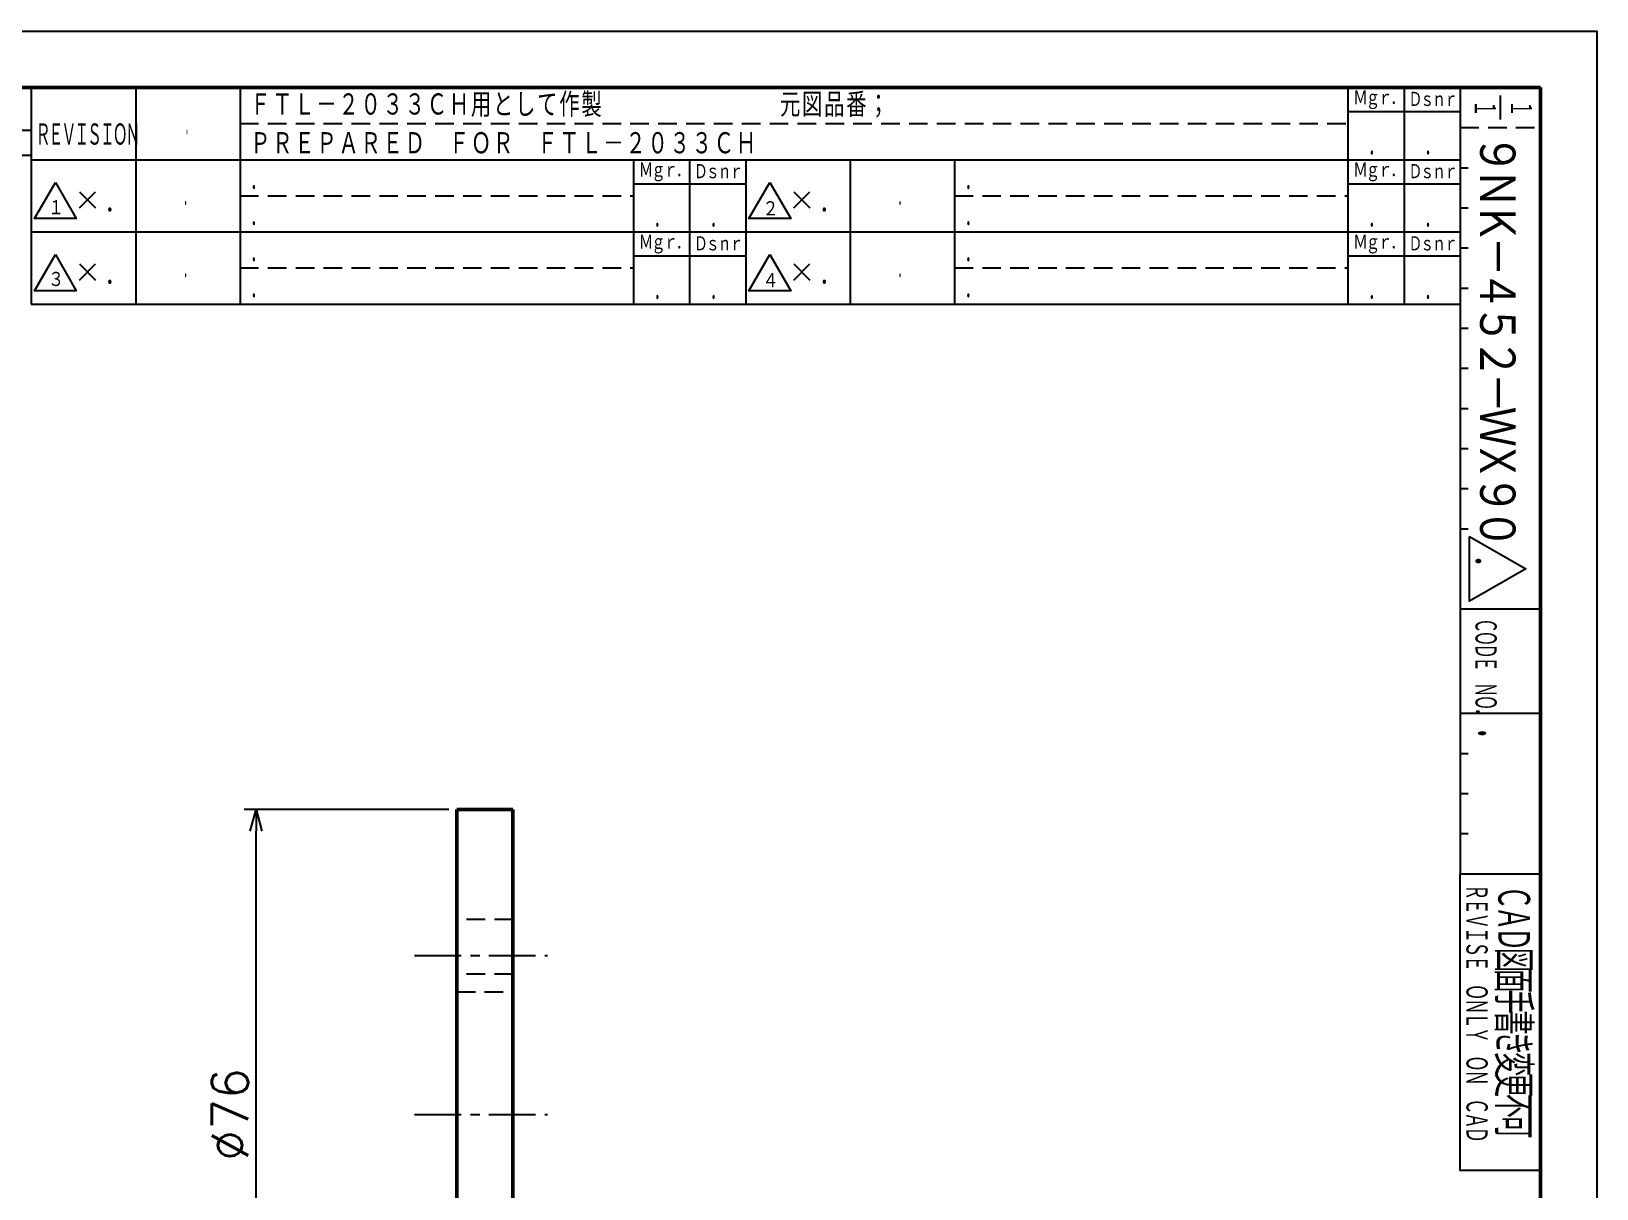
# Model space of a CAD drawing. Header units: millimetres. Extents: x -148 to 272, y -162 to 135.
# Drawn here: x 77 to 272, y -9.2 to 135 of the extents above; entities that cross this region are included whole.
import ezdxf

# ---------------------------------------------------------------- set-up
doc = ezdxf.new("R2010")
doc.units = ezdxf.units.MM
doc.header["$LTSCALE"] = 0.18229
doc.linetypes.add('CENTER', pattern=[50.8, 31.75, -6.35, 6.35, -6.35])
doc.linetypes.add('DASHED', pattern=[19.05, 12.7, -6.35])
doc.layers.add('NoLayerName_001', color=7, linetype='Continuous')
doc.layers.add('NoLayerName_002', color=7, linetype='Continuous')
doc.styles.get("Standard").update_dxf_attribs({"font": 'txt', "bigfont": 'extfont2'})
doc.dimstyles.get("Standard").update_dxf_attribs({"dimtxt": 2.5, "dimasz": 2.5, "dimexe": 1.25, "dimexo": 0.625, "dimtad": 1, "dimzin": 0, "dimdsep": 46, "dimtxsty": 'Standard', "dimcen": 2.5, "dimadec": 0, "dimazin": 0, "dimtfac": 0.75, "dimtmove": 0, "dimatfit": 3, "dimfxl": 1, "dimarcsym": 0})

# ---------------------------------------------------------------- blocks, each defined once
blk = doc.blocks.new('_OPEN30')
at = {"color": 0, "linetype": 'ByBlock', "lineweight": -2}
for p, q in [((-1, 0.267949), (0, 0)), ((0, 0), (-1, -0.267949)), ((0, 0), (-1, 0))]:
    blk.add_line(p, q, dxfattribs=at)
blk = doc.blocks.new('*D13')
at = {"layer": 'Defpoints', "color": 0}
for p in [(105, 38), (130, 38), (130, -38)]:
    blk.add_point(p, dxfattribs=at)
at = {"layer": 'NoLayerName_001', "color": 0, "linetype": 'Continuous', "lineweight": 25}
for p, q in [((129, 38), (103.5, 38)), ((105, -35.3), (105, 35.3)), ((129, -38), (103.5, -38))]:
    blk.add_line(p, q, dxfattribs=at)
at = {"layer": 'NoLayerName_001', "color": 0, "lineweight": 25, "xscale": 2.7, "yscale": 2.7, "zscale": 2.7}
for p, rotation in [((105, 38), 90), ((105, -38), 270)]:
    blk.add_blockref('_OPEN30', p, dxfattribs=dict(at, rotation=rotation))
at = {"layer": 'NoLayerName_001', "color": 0, "lineweight": 25, "insert": (101.75, 0), "char_height": 4.5, "attachment_point": 5, "rotation": 90}
blk.add_mtext('%%c76', dxfattribs=at)

msp = doc.modelspace()

# ---------------------------------------------------------------- linework, layer by layer
at = {"layer": 'NoLayerName_001', "color": 7, "linetype": 'Continuous', "lineweight": 50}
for p, q in [((130, 38), (130, -38)), ((137, 38), (130, 38)), ((137, 38), (137, -38))]:
    msp.add_line(p, q, dxfattribs=at)
at = {"layer": 'NoLayerName_001', "color": 7, "linetype": 'DASHED', "lineweight": 25}
for p, q in [((137, 24.299), (130, 24.299)), ((137, 17.5), (130, 17.5)), ((130, 15.299), (137, 15.299))]:
    msp.add_line(p, q, dxfattribs=at)
at = {"layer": 'NoLayerName_001', "color": 8, "linetype": 'CENTER', "lineweight": 25}
for p, q in [((124.7535, 19.799), (141.2919, 19.799)), ((124.7535, 0), (141.2919, 0))]:
    msp.add_line(p, q, dxfattribs=at)
at = {"layer": 'NoLayerName_002', "color": 4, "linetype": 'Continuous', "lineweight": 50}
for p, q in [((-133, 128), (265, 128)), ((265, 128), (265, -155))]:
    msp.add_line(p, q, dxfattribs=at)
at = {"layer": 'NoLayerName_002', "color": 4, "linetype": 'Continuous', "lineweight": 25}
for p, q in [((77, 128), (77, 116)), ((77, 128), (77, 101)), ((90, 128), (90, 101)), ((103, 128), (103, 101)), ((241, 128), (241, 101)), ((248, 128), (248, 101)), ((255, 128), (255, 101)), ((259.9896, 126.997), (259.9896, 123.991)), ((241, 125), (255, 125)), ((77, 122.65), (-65, 122.65)), ((77, 119.5), (-101, 119.5)), ((77, 119), (255, 119)), ((152, 119), (152, 101)), ((159, 119), (159, 101)), ((166, 119), (166, 101)), ((179, 119), (179, 101)), ((192, 119), (192, 101)), ((255, 118), (256, 118)), ((152, 116), (166, 116)), ((241, 116), (255, 116)), ((83, 113), (85, 115)), ((83, 115), (85, 113)), ((171.9999, 113), (173.9998, 115)), ((171.9999, 115), (173.9998, 113)), ((255, 113), (256, 113)), ((77, 110), (255, 110)), ((255, 108), (256, 108)), ((83, 104), (85, 106)), ((83, 106), (85, 104)), ((152, 107), (166, 107)), ((171.9999, 104), (173.9998, 106)), ((171.9999, 106), (173.9998, 104)), ((241, 107), (255, 107)), ((255, 103), (256, 103)), ((77, 101), (255, 101)), ((255, 101), (255, 30)), ((255, 98), (256, 98)), ((255, 93), (256, 93)), ((255, 88), (256, 88)), ((255, 83), (256, 83)), ((255, 78), (255.5, 78)), ((255, 78), (256, 78)), ((255, 73), (256, 73)), ((255, 63), (265, 63)), ((255, 50), (265, 50)), ((255, 45), (256, 45)), ((255, 40), (256, 40)), ((255, 35), (256, 35)), ((255, 30), (265, 30))]:
    msp.add_line(p, q, dxfattribs=at)
at = {"layer": 'NoLayerName_002', "color": 4, "linetype": 'DASHED', "lineweight": 25}
for p, q in [((103, 123.5), (241, 123.5)), ((255, 123), (265, 123)), ((103, 114.5), (152, 114.5)), ((192, 114.5), (241, 114.5)), ((103, 105.5), (152, 105.5)), ((192, 105.5), (241, 105.5))]:
    msp.add_line(p, q, dxfattribs=at)
at = {"layer": 'NoLayerName_002', "color": 4, "linetype": 'Continuous', "lineweight": 25}
for points in [[(-148, 135), (272, 135), (272, -162), (-148, -162)], [(80, 116.166), (82.597, 111.667), (77.403, 111.667)], [(168.9999, 116.166), (171.5973, 111.667), (166.4025, 111.667)], [(80, 107.166), (82.597, 102.667), (77.403, 102.667)], [(168.9999, 107.166), (171.5973, 102.667), (166.4026, 102.667)], [(256.167, 72.04), (263.1653, 68), (256.167, 63.959)]]:
    msp.add_lwpolyline(points, close=True, dxfattribs=at)
msp.add_lwpolyline([(265, -7), (255, -7), (255, 30)], dxfattribs=at)

# ---------------------------------------------------------------- texts
at = {"layer": 'NoLayerName_001', "color": 4, "lineweight": 25, "line_spacing_factor": 0.6}
for s, insert, char_height, width, attachment_point in [('\\A1;\\W0.769800;\\T1.082533;ＦＴＬ－２０３３ＣＨ用として作製\u3000\u3000\u3000\u3000\u3000\u3000\u3000\u3000元図品番；', (104.2593, 124.25), 3, 92.4375, 7), ('\\A1;\\W0.769800;\\T1.082533;ＰＲＥＰＡＲＥＤ\u3000ＦＯＲ\u3000ＦＴＬ－２０３３ＣＨ', (104.2593, 119.5), 3, 73.3125, 7), ('\\A1;\\W0.592592;．', (244.5, 120.8), 3, 2.266663, 5), ('\\A1;\\W0.592592;．', (251.5, 120.8), 3, 2.266663, 5), ('\\A1;\\W0.592592;．', (104.2593, 115), 3, 2.266663, 7), ('\\A1;\\W0.592592;．', (193.2593, 115), 3, 2.266663, 7), ('\\A1;\\W0.912871;\\T0.912871;１', (80, 113.003), 2, 2.125, 5), ('\\A1;\\W0.255331;．', (96.5, 114.5), 3, 0.976639, 5), ('\\A1;\\W0.912871;\\T0.912871;２', (168.9999, 112.867), 2, 2.125, 5), ('\\A1;\\W0.255331;．', (185.5, 114.5), 3, 0.976639, 5), ('\\A1;\\W0.833333;．', (87.5, 113.7), 3, 3.1875, 5), ('\\A1;\\W0.592592;．', (104.2593, 110.5), 3, 2.266663, 7), ('\\A1;\\W0.592592;．', (155.5, 111.8), 3, 2.266663, 5), ('\\A1;\\W0.592592;．', (162.5, 111.8), 3, 2.266663, 5), ('\\A1;\\W0.833333;．', (176.5, 113.7), 3, 3.1875, 5), ('\\A1;\\W0.592592;．', (193.2593, 110.5), 3, 2.266663, 7), ('\\A1;\\W0.592592;．', (244.5, 111.8), 3, 2.266663, 5), ('\\A1;\\W0.592592;．', (251.5, 111.8), 3, 2.266663, 5), ('\\A1;\\W0.592592;．', (104.2593, 106), 3, 2.266663, 7), ('\\A1;\\W0.592592;．', (193.2593, 106), 3, 2.266663, 7), ('\\A1;\\W0.912871;\\T0.912871;３', (80, 104.058), 2, 2.125, 5), ('\\A1;\\W0.833333;．', (87.5, 104.7), 3, 3.1875, 5), ('\\A1;\\W0.255331;．', (96.5, 105.5), 3, 0.976639, 5), ('\\A1;\\W0.912871;\\T0.912871;４', (168.9999, 103.9), 2, 2.125, 5), ('\\A1;\\W0.833333;．', (176.5, 104.7), 3, 3.1875, 5), ('\\A1;\\W0.255331;．', (185.5, 105.5), 3, 0.976639, 5), ('\\A1;\\W0.592592;．', (104.2593, 101.5), 3, 2.266663, 7), ('\\A1;\\W0.592592;．', (155.5, 102.8), 3, 2.266663, 5), ('\\A1;\\W0.592592;．', (162.5, 102.8), 3, 2.266663, 5), ('\\A1;\\W0.592592;．', (193.2593, 101.5), 3, 2.266663, 7), ('\\A1;\\W0.592592;．', (244.5, 102.8), 3, 2.266663, 5), ('\\A1;\\W0.592592;．', (251.5, 102.8), 3, 2.266663, 5)]:
    msp.add_mtext(s, dxfattribs=dict(at, insert=insert, char_height=char_height, width=width, attachment_point=attachment_point))
at = {"layer": 'NoLayerName_001', "color": 4, "lineweight": 25, "rotation": 270.000001, "line_spacing_factor": 0.6}
for s, insert, char_height, width, attachment_point in [('\\A1;\\W0.649152;\\T0.912871;１', (256.5205, 126.4637), 3, 2.266663, 7), ('\\A1;\\W0.649152;\\T0.912871;１', (261.0205, 126.4637), 3, 2.266663, 7), ('\\A1;\\W0.850208;．', (258.4747, 67.9995), 4, 4.336062, 5)]:
    msp.add_mtext(s, dxfattribs=dict(at, insert=insert, char_height=char_height, width=width, attachment_point=attachment_point))
at = {"layer": 'NoLayerName_001', "color": 4, "lineweight": 25, "insert": (96.5, 123.5), "char_height": 3.5, "attachment_point": 5, "line_spacing_factor": 0.6}
msp.add_mtext('\\A1;\\W0.124855;\\T0.750000;．', dxfattribs=at)
at = {"layer": 'NoLayerName_001', "color": 4, "lineweight": 50, "insert": (256.9991, 122.1431), "char_height": 5, "width": 69.416667, "attachment_point": 7, "rotation": 270.000001, "line_spacing_factor": 0.6}
msp.add_mtext('\\A1;\\W0.907407;\\T0.750000;９ＮＫ－４５２－ＷＸ９０', dxfattribs=at)
at = {"layer": 'NoLayerName_002', "color": 4, "lineweight": 25, "line_spacing_factor": 0.6}
for s, insert, char_height, width, attachment_point in [('\\A1;\\W0.822851;\\T0.822851;Ｍｇｒ．', (244.75, 126.5), 2, 8.393078, 5), ('\\A1;\\W0.790569;\\T0.790569;Ｄｓｎｒ', (251.5, 126.5), 2, 8.063808, 5), ('\\A1;\\W0.569800;\\T0.750000;ＲＥＶＩＳＩＯＮ', (77.5416, 120.587), 3, 17.43588, 7), ('\\A1;\\W0.822851;\\T0.822851;Ｍｇｒ．', (155.75, 117.5), 2, 8.393078, 5), ('\\A1;\\W0.790569;\\T0.790569;Ｄｓｎｒ', (162.5, 117.5), 2, 8.063808, 5), ('\\A1;\\W0.822851;\\T0.822851;Ｍｇｒ．', (244.75, 117.5), 2, 8.393078, 5), ('\\A1;\\W0.790569;\\T0.790569;Ｄｓｎｒ', (251.5, 117.5), 2, 8.063808, 5), ('\\A1;\\W0.822851;\\T0.822851;Ｍｇｒ．', (155.75, 108.5), 2, 8.393078, 5), ('\\A1;\\W0.790569;\\T0.790569;Ｄｓｎｒ', (162.5, 108.5), 2, 8.063808, 5), ('\\A1;\\W0.822851;\\T0.822851;Ｍｇｒ．', (244.75, 108.5), 2, 8.393078, 5), ('\\A1;\\W0.790569;\\T0.790569;Ｄｓｎｒ', (251.5, 108.5), 2, 8.063808, 5)]:
    msp.add_mtext(s, dxfattribs=dict(at, insert=insert, char_height=char_height, width=width, attachment_point=attachment_point))
at = {"layer": 'NoLayerName_002', "color": 4, "lineweight": 25, "attachment_point": 7, "rotation": 270.000001, "line_spacing_factor": 0.6}
for s, insert, char_height, width in [('\\A1;\\W0.569800;\\T0.750000;ＣＯＤＥ\u3000ＮＯ．', (256.613, 61.8734), 3, 17.43588), ('\\A1;\\W0.518394;\\T0.750000;．', (256.6069, 48.2905), 5.7, 3.490227), ('\\A1;\\W0.619437;\\T0.870167;ＲＥＶＩＳＥ\u3000ＯＮＬＹ\u3000ＯＮ\u3000ＣＡＤ', (255.4869, 28.7257), 3, 42.64827), ('\\A1;\\W0.611230;\\T0.858631;ＣＡＤ図面手書き変更不可', (259.2931, 28.5518), 4.4958, 42.043923)]:
    msp.add_mtext(s, dxfattribs=dict(at, insert=insert, char_height=char_height, width=width))

# ---------------------------------------------------------------- dimensions: what is measured, and where the dimension line sits
at = {"layer": 'NoLayerName_001', "color": 2, "linetype": 'Continuous', "lineweight": 25}
dim = msp.add_linear_dim(base=(105, 38), p1=(130, -38), p2=(130, 38), angle=90, dimstyle='Standard', override={"dimtxt": 4.5, "dimasz": 2.7, "dimexe": 1.5, "dimexo": 1, "dimgap": 1, "dimdec": 3, "dimzin": 8, "dimpost": '%%c<>', "dimblk": 'OPEN30', "dimclrd": 0, "dimclre": 0, "dimclrt": 0, "dimtp": 0, "dimtm": 0, "dimlwd": 25, "dimlwe": 25}, dxfattribs=at)
dim.commit()
dim.dimension.update_dxf_attribs({"geometry": '*D13', "text_midpoint": (105, 0), "dimtype": 160})

doc.saveas('drawing.dxf')
